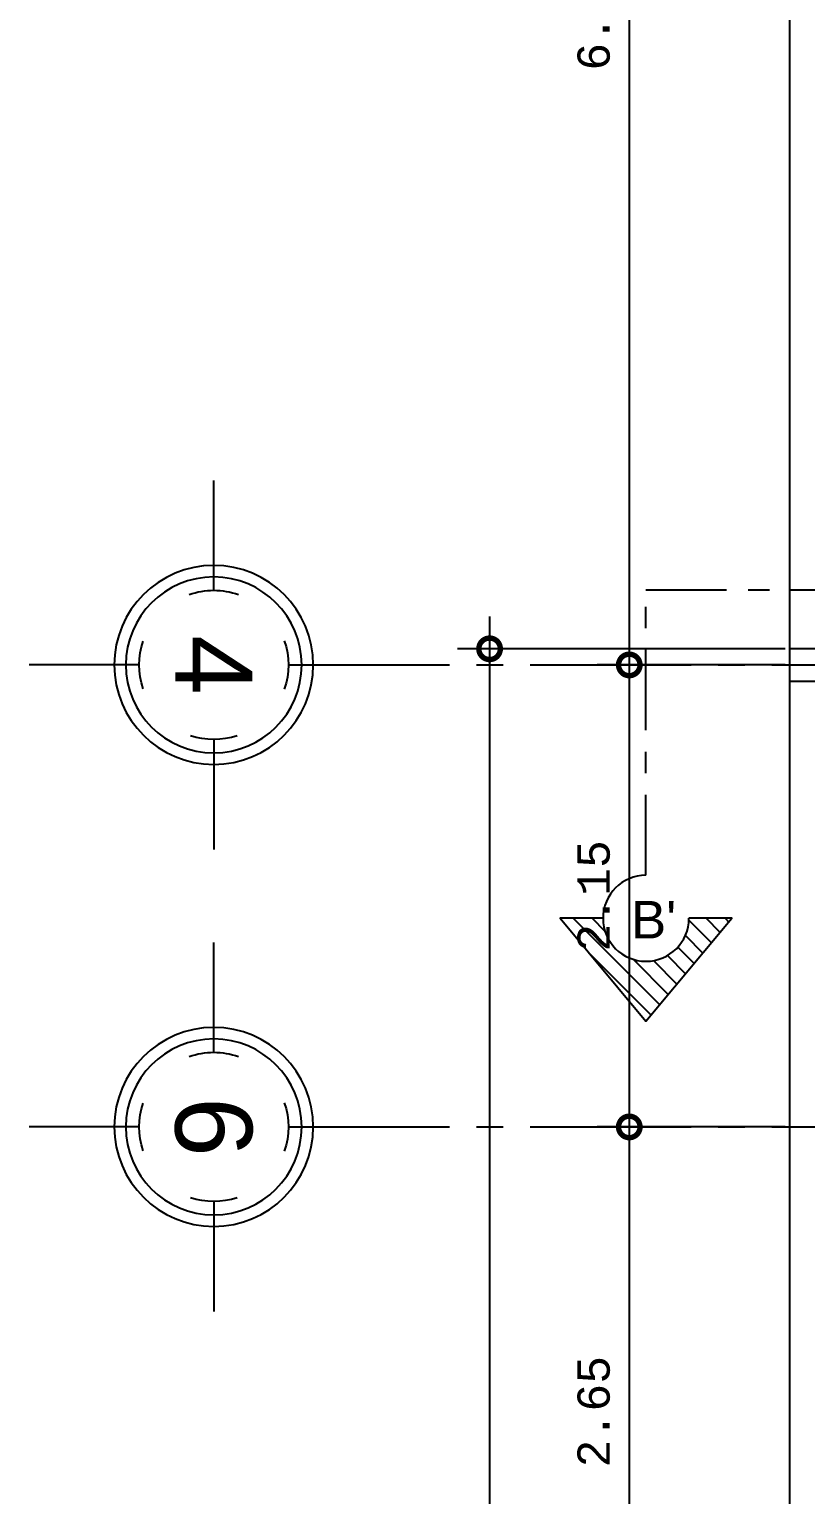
# Model space of a CAD drawing. Header units: inches. Extents: x -9 to 337, y -247 to 209.
# Drawn here: x 53.39 to 57, y 49.87 to 56.69 of the extents above; entities that cross this region are included whole.
import ezdxf
from ezdxf.enums import TextEntityAlignment as Align

# ---------------------------------------------------------------- set-up
doc = ezdxf.new("R2010")
doc.units = ezdxf.units.IN
doc.header["$MEASUREMENT"] = 0
doc.header["$PDMODE"] = 34
doc.linetypes.add('CENTER2', pattern=[1.125, 0.75, -0.125, 0.125, -0.125])
doc.styles.add('MONOTXT4', font='monotxt4.shx')
doc.styles.get("Standard").update_dxf_attribs({"font": 'arial.ttf'})
doc.dimstyles.new('E100', dxfattribs={"dimtxt": 0.15, "dimasz": 0.2, "dimexe": 0.15, "dimexo": 0.02, "dimgap": 0.09, "dimtad": 1, "dimzin": 0, "dimdsep": 46, "dimtxsty": 'MONOTXT4', "dimblk": 'DOTSMALL', "dimcen": 0.01, "dimdle": 0.15, "dimclrd": 1, "dimclre": 1, "dimclrt": 2, "dimadec": 0, "dimazin": 0, "dimtfac": 1, "dimtofl": 0, "dimtmove": 1, "dimatfit": 1, "dimldrblk": 'OPEN90', "dimfxl": 1, "dimtolj": 1, "dimtzin": 0, "dimarcsym": 0})

# ---------------------------------------------------------------- blocks, each defined once
blk = doc.blocks.new('EJE NORTE NUEVO')
at = {"color": 8}
for p, q in [((0, 3.2523), (0, 3.7639)), ((-0.3472, 2.9051), (-0.8588, 2.9051)), ((0.3472, 2.9051), (0.8588, 2.9051))]:
    blk.add_line(p, q, dxfattribs=at)
at = {"color": 2, "linetype": 'CENTER2'}
blk.add_line((0, 2.5579), (0, -2.5579), dxfattribs=at)
at = {"color": 8}
blk.add_circle((0, 2.9051), 0.4631, dxfattribs=at)
at = {"color": 4}
blk.add_circle((0, 2.9051), 0.4093, dxfattribs=at)
at = {"color": 8}
for start, end in [(71.41612, 108.58388), (160.69933, 199.27842), (341.76936, 18.25289), (251.05257, 288.94743)]:
    blk.add_arc((0, 2.9051), 0.3472, start, end, dxfattribs=at)
at = {"color": 4}
blk.add_attdef('A', text='', height=0.3581, dxfattribs=at).set_placement((0, 2.9051), align=Align.MIDDLE_CENTER)
blk = doc.blocks.new('_DotSmall')
at = {"color": 0, "linetype": 'ByBlock', "const_width": 0.5}
blk.add_lwpolyline([(-0.0625, 0, 1), (0.0625, 0, 1)], format="xyb", close=True, dxfattribs=at)
blk = doc.blocks.new('*D72')
at = {"color": 1, "lineweight": -2, "transparency": 16777216}
for p, q in [((56.1804, 59.9338), (56.1804, 53.5838)), ((56.9063, 59.7838), (56.0304, 59.7838)), ((56.9063, 53.7338), (56.0304, 53.7338))]:
    blk.add_line(p, q, dxfattribs=at)
at = {"layer": 'DEFPOINTS', "color": 0, "transparency": 16777216}
for p in [(56.9263, 59.7838), (56.1804, 53.7338), (56.9263, 53.7338)]:
    blk.add_point(p, dxfattribs=at)
at = {"color": 1, "lineweight": -2, "transparency": 16777216, "xscale": 0.2, "yscale": 0.2, "zscale": 0.2}
for p, rotation in [((56.1804, 59.7838), 90), ((56.1804, 53.7338), 270)]:
    blk.add_blockref('_DotSmall', p, dxfattribs=dict(at, rotation=rotation))
at = {"color": 2, "transparency": 16777216, "insert": (56.0154, 56.7588), "char_height": 0.15, "attachment_point": 5, "rotation": 90, "style": 'MONOTXT4'}
blk.add_mtext('\\A1;6.05', dxfattribs=at)
blk = doc.blocks.new('_Open90')
at = {"color": 0, "linetype": 'ByBlock', "lineweight": -2}
for p, q in [((-0.5, 0.5), (0, 0)), ((0, 0), (-1, 0)), ((0, 0), (-0.5, -0.5))]:
    blk.add_line(p, q, dxfattribs=at)
blk = doc.blocks.new('*D73')
at = {"color": 1, "lineweight": -2, "transparency": 16777216}
for p, q in [((56.1804, 53.8838), (56.1804, 51.4338)), ((56.9063, 53.7338), (56.0304, 53.7338)), ((56.9063, 51.5838), (56.0304, 51.5838))]:
    blk.add_line(p, q, dxfattribs=at)
at = {"layer": 'DEFPOINTS', "color": 0, "transparency": 16777216}
for p in [(56.9263, 53.7338), (56.1804, 51.5838), (56.9263, 51.5838)]:
    blk.add_point(p, dxfattribs=at)
at = {"color": 1, "lineweight": -2, "transparency": 16777216, "xscale": 0.2, "yscale": 0.2, "zscale": 0.2}
for p, rotation in [((56.1804, 53.7338), 90), ((56.1804, 51.5838), 270)]:
    blk.add_blockref('_DotSmall', p, dxfattribs=dict(at, rotation=rotation))
at = {"color": 2, "transparency": 16777216, "insert": (56.0154, 52.6588), "char_height": 0.15, "attachment_point": 5, "rotation": 90, "style": 'MONOTXT4'}
blk.add_mtext('\\A1;2.15', dxfattribs=at)
blk = doc.blocks.new('*D74')
at = {"color": 1, "lineweight": -2, "transparency": 16777216}
for p, q in [((56.1804, 51.7338), (56.1804, 48.7838)), ((56.9063, 51.5838), (56.0304, 51.5838)), ((56.9063, 48.9338), (56.0304, 48.9338))]:
    blk.add_line(p, q, dxfattribs=at)
at = {"layer": 'DEFPOINTS', "color": 0, "transparency": 16777216}
for p in [(56.9263, 51.5838), (56.1804, 48.9338), (56.9263, 48.9338)]:
    blk.add_point(p, dxfattribs=at)
at = {"color": 1, "lineweight": -2, "transparency": 16777216, "xscale": 0.2, "yscale": 0.2, "zscale": 0.2}
for p, rotation in [((56.1804, 51.5838), 90), ((56.1804, 48.9338), 270)]:
    blk.add_blockref('_DotSmall', p, dxfattribs=dict(at, rotation=rotation))
at = {"color": 2, "transparency": 16777216, "insert": (56.0154, 50.2588), "char_height": 0.15, "attachment_point": 5, "rotation": 90, "style": 'MONOTXT4'}
blk.add_mtext('\\A1;2.65', dxfattribs=at)
blk = doc.blocks.new('*D77')
at = {"color": 1, "lineweight": -2, "transparency": 16777216}
for p, q in [((55.5301, 53.9588), (55.5301, 44.7088)), ((56.9063, 53.8088), (55.3801, 53.8088)), ((56.9063, 44.8588), (55.3801, 44.8588))]:
    blk.add_line(p, q, dxfattribs=at)
at = {"layer": 'DEFPOINTS', "color": 0, "transparency": 16777216}
for p in [(56.9263, 53.8088), (55.5301, 44.8588), (56.9263, 44.8588)]:
    blk.add_point(p, dxfattribs=at)
at = {"color": 1, "lineweight": -2, "transparency": 16777216, "xscale": 0.2, "yscale": 0.2, "zscale": 0.2}
for p, rotation in [((55.5301, 53.8088), 90), ((55.5301, 44.8588), 270)]:
    blk.add_blockref('_DotSmall', p, dxfattribs=dict(at, rotation=rotation))
at = {"color": 2, "transparency": 16777216, "insert": (55.3651, 49.3338), "char_height": 0.15, "attachment_point": 5, "rotation": 90, "style": 'MONOTXT4'}
blk.add_mtext('\\A1;8.95', dxfattribs=at)

msp = doc.modelspace()

# ---------------------------------------------------------------- hatches: boundary and pattern name
at = {"transparency": 33554610}
h = msp.add_hatch(dxfattribs=at)
h.set_pattern_fill('ANSI31', color=8, scale=0.5, angle=90)
h.set_pattern_definition([(135, (114.173156, 49.897034), (-0.044194174, -0.044194174), [])])
h.paths.add_polyline_path([(55.8581, 52.5548), (56.0581, 52.5548, 1), (56.4581, 52.5548), (56.6581, 52.5548), (56.2581, 52.0758)])

# ---------------------------------------------------------------- linework, layer by layer
at = {"color": 1}
msp.add_line((56.9263, 59.8588), (56.9263, 53.8088), dxfattribs=at)
at = {"color": 4}
msp.add_line((56.9263, 53.6588), (56.9263, 44.8588), dxfattribs=at)
at = {"color": 5, "linetype": 'CENTER2', "ltscale": 0.5}
msp.add_lwpolyline([(56.2581, 52.7548), (56.2581, 54.0827), (65.8272, 54.0827), (65.8272, 52.7548)], dxfattribs=at)
at = {"color": 4}
msp.add_lwpolyline([(56.9263, 53.6588), (57.1263, 53.6588), (57.1263, 53.8088), (56.9263, 53.8088), (56.9263, 53.6588)], dxfattribs=at)
at = {"color": 6}
msp.add_lwpolyline([(56.0581, 52.5548), (55.8581, 52.5548), (56.2581, 52.0758), (56.6581, 52.5548), (56.4581, 52.5548)], dxfattribs=at)
msp.add_arc((56.2581, 52.5548), 0.2, 90, 0, dxfattribs=at)

# ---------------------------------------------------------------- block references
at = {"color": 4}
ref = msp.add_blockref('EJE NORTE NUEVO', (57.1513, 53.7338), dxfattribs=dict(at, xscale=-1, rotation=90))
ref.add_attrib('A', '4', dxfattribs={"color": 4, "height": 0.3581, "rotation": 270}).set_placement((54.2462, 53.7338), align=Align.MIDDLE_CENTER)
ref = msp.add_blockref('EJE NORTE NUEVO', (57.1513, 51.5838), dxfattribs=dict(at, xscale=-1, rotation=90))
ref.add_attrib('A', '6', dxfattribs={"color": 4, "height": 0.3581, "rotation": 270}).set_placement((54.2462, 51.5838), align=Align.MIDDLE_CENTER)

# ---------------------------------------------------------------- texts
at = {"color": 2, "insert": (56.1891, 52.4608), "char_height": 0.175, "attachment_point": 7}
msp.add_mtext("B'", dxfattribs=at)

# ---------------------------------------------------------------- dimensions: what is measured, and where the dimension line sits
for base, p1, p2, picture, middle in [((56.1804, 53.7338), (56.9263, 59.7838), (56.9263, 53.7338), '*D72', (56.0154, 56.7588)), ((55.5301, 44.8588), (56.9263, 53.8088), (56.9263, 44.8588), '*D77', (55.3651, 49.3338)), ((56.1804, 51.5838), (56.9263, 53.7338), (56.9263, 51.5838), '*D73', (56.0154, 52.6588)), ((56.1804, 48.9338), (56.9263, 51.5838), (56.9263, 48.9338), '*D74', (56.0154, 50.2588))]:
    dim = msp.add_linear_dim(base=base, p1=p1, p2=p2, angle=90, dimstyle='E100')
    dim.commit()
    dim.dimension.update_dxf_attribs({"geometry": picture, "text_midpoint": middle})

doc.saveas('drawing.dxf')
